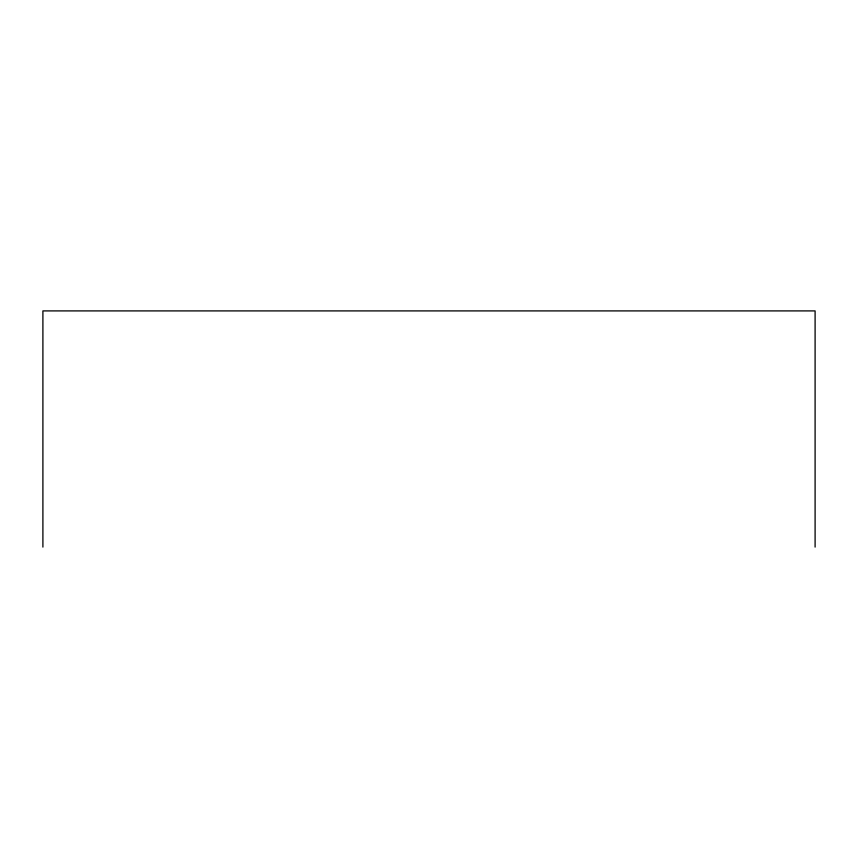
<?xml version="1.0" encoding="UTF-8"?>
<svg xmlns="http://www.w3.org/2000/svg" width="858" height="858" viewBox="0 0 858 858"><rect width="100%" height="100%" fill="white"/><g stroke="black" fill="none" stroke-linecap="round" stroke-linejoin="round"><path stroke-width="1.29" d="M815.1 547.093L815.1 310.907L42.9 310.907L42.9 547.093"/></g></svg>
